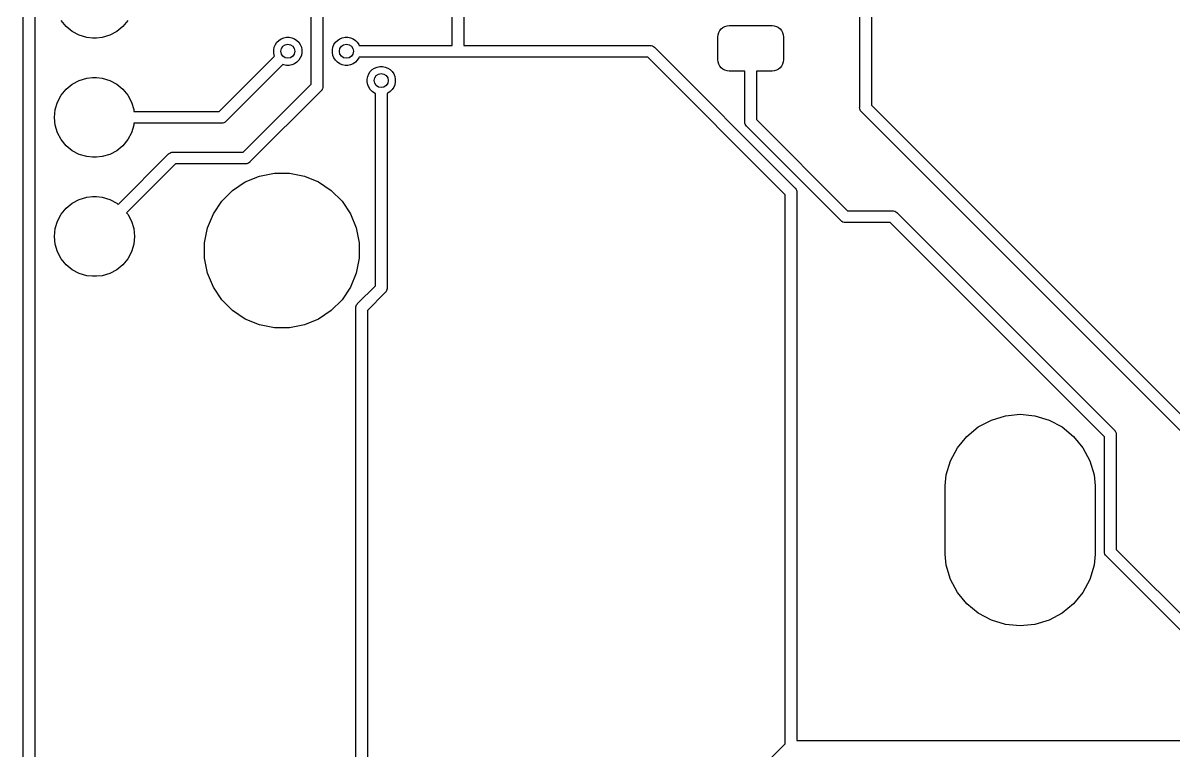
# Model space of a CAD drawing. Extents: x 0.8 to 4.31, y -4.31 to -0.81.
# Drawn here: x 0.796 to 1.762, y -1.975 to -1.364 of the extents above; entities that cross this region are included whole.
import ezdxf

# ---------------------------------------------------------------- set-up
doc = ezdxf.new("R2010")
doc.units = 0
doc.header["$MEASUREMENT"] = 0
doc.layers.add('BLACK', color=7, linetype='CONTINUOUS')

msp = doc.modelspace()

# ---------------------------------------------------------------- linework, layer by layer
at = {"layer": 'BLACK', "linetype": 'CONTINUOUS'}
for p, q in [((1.1568, -1.38287), (1.1568, -1.13543)), ((1.16664, -1.13543), (1.16664, -1.38287)), ((1.03839, -1.41528), (1.03839, -1.16166)), ((1.04823, -1.16346), (1.04823, -1.41708)), ((1.49905, -1.43483), (1.49905, -1.21238)), ((1.50889, -1.21238), (1.50889, -1.43303)), ((0.79626, -3.26361), (0.79626, -1.29867)), ((0.806103, -1.30046), (0.806103, -3.26181)), ((0.832522, -1.36708), (0.82834, -1.36199)), ((0.884259, -1.36199), (0.880077, -1.36708)), ((0.837617, -1.37127), (0.832522, -1.36708)), ((0.843431, -1.37437), (0.837617, -1.37127)), ((0.874981, -1.37127), (0.869168, -1.37437)), ((0.880077, -1.36708), (0.874981, -1.37127)), ((1.38065, -1.37207), (1.38154, -1.37041)), ((1.38154, -1.37041), (1.38273, -1.36895)), ((1.38273, -1.36895), (1.38419, -1.36776)), ((1.38419, -1.36776), (1.38585, -1.36687)), ((1.38585, -1.36687), (1.38765, -1.36633)), ((1.38765, -1.36633), (1.38952, -1.36614)), ((1.38952, -1.36614), (1.42544, -1.36614)), ((1.42544, -1.36614), (1.42732, -1.36633)), ((1.42732, -1.36633), (1.42912, -1.36687)), ((1.42912, -1.36687), (1.43077, -1.36776)), ((1.43077, -1.36776), (1.43223, -1.36895)), ((1.43223, -1.36895), (1.43342, -1.37041)), ((1.43342, -1.37041), (1.43431, -1.37207)), ((0.849739, -1.37629), (0.843431, -1.37437)), ((0.854656, -1.37677), (0.849739, -1.37629)), ((0.857943, -1.37677), (0.854656, -1.37677)), ((0.862859, -1.37629), (0.857943, -1.37677)), ((0.869168, -1.37437), (0.862859, -1.37629)), ((1.00823, -1.3822), (1.00953, -1.38027)), ((1.00953, -1.38027), (1.01117, -1.37862)), ((1.01117, -1.37862), (1.01311, -1.37733)), ((1.01311, -1.37733), (1.01526, -1.37644)), ((1.01526, -1.37644), (1.01754, -1.37598)), ((1.01754, -1.37598), (1.01986, -1.37598)), ((1.01986, -1.37598), (1.02215, -1.37644)), ((1.02215, -1.37644), (1.0243, -1.37733)), ((1.0243, -1.37733), (1.02623, -1.37862)), ((1.02623, -1.37862), (1.02788, -1.38027)), ((1.02788, -1.38027), (1.02917, -1.3822)), ((1.05745, -1.3822), (1.05874, -1.38027)), ((1.05874, -1.38027), (1.06038, -1.37862)), ((1.06038, -1.37862), (1.06232, -1.37733)), ((1.06232, -1.37733), (1.06447, -1.37644)), ((1.06447, -1.37644), (1.06675, -1.37598)), ((1.06675, -1.37598), (1.06908, -1.37598)), ((1.06908, -1.37598), (1.07136, -1.37644)), ((1.07136, -1.37644), (1.07351, -1.37733)), ((1.07351, -1.37733), (1.07544, -1.37862)), ((1.07544, -1.37862), (1.07709, -1.38027)), ((1.07709, -1.38027), (1.07838, -1.3822)), ((1.37992, -1.37574), (1.38011, -1.37387)), ((1.37992, -1.39493), (1.37992, -1.37574)), ((1.38011, -1.37387), (1.38065, -1.37207)), ((1.43431, -1.37207), (1.43485, -1.37387)), ((1.43485, -1.37387), (1.43504, -1.37574)), ((1.43504, -1.37574), (1.43504, -1.39493)), ((1.00689, -1.38663), (1.00734, -1.38435)), ((1.00689, -1.38896), (1.00689, -1.38663)), ((1.00734, -1.39124), (1.00689, -1.38896)), ((1.00734, -1.38435), (1.00823, -1.3822)), ((1.02917, -1.3822), (1.03006, -1.38435)), ((1.03006, -1.38435), (1.03051, -1.38663)), ((1.03051, -1.38896), (1.03006, -1.39124)), ((1.03051, -1.38663), (1.03051, -1.38896)), ((1.0561, -1.38663), (1.05656, -1.38435)), ((1.0561, -1.38896), (1.0561, -1.38663)), ((1.05656, -1.39124), (1.0561, -1.38896)), ((1.05656, -1.38435), (1.05745, -1.3822)), ((1.07838, -1.3822), (1.07866, -1.38287)), ((1.07866, -1.38287), (1.1568, -1.38287)), ((1.16664, -1.38287), (1.32277, -1.38287)), ((1.32277, -1.38287), (1.32301, -1.38285)), ((1.32301, -1.38285), (1.32325, -1.38287)), ((1.32325, -1.38287), (1.32325, -1.38287)), ((1.32325, -1.38287), (1.32398, -1.38295)), ((1.32398, -1.38295), (1.3249, -1.38323)), ((1.3249, -1.38323), (1.32576, -1.38368)), ((1.32576, -1.38368), (1.32651, -1.3843)), ((1.32651, -1.3843), (1.32666, -1.38449)), ((1.32666, -1.38449), (1.44472, -1.50254)), ((0.961151, -1.43839), (1.00762, -1.39191)), ((1.01458, -1.39887), (0.96684, -1.44662)), ((1.00762, -1.39191), (1.00734, -1.39124)), ((1.01526, -1.39915), (1.01458, -1.39887)), ((1.01754, -1.39961), (1.01526, -1.39915)), ((1.01986, -1.39961), (1.01754, -1.39961)), ((1.02215, -1.39915), (1.01986, -1.39961)), ((1.0243, -1.39826), (1.02215, -1.39915)), ((1.02623, -1.39697), (1.0243, -1.39826)), ((1.02788, -1.39532), (1.02623, -1.39697)), ((1.02917, -1.39339), (1.02788, -1.39532)), ((1.03006, -1.39124), (1.02917, -1.39339)), ((1.05745, -1.39339), (1.05656, -1.39124)), ((1.05874, -1.39532), (1.05745, -1.39339)), ((1.06038, -1.39697), (1.05874, -1.39532)), ((1.06232, -1.39826), (1.06038, -1.39697)), ((1.06447, -1.39915), (1.06232, -1.39826)), ((1.06675, -1.39961), (1.06447, -1.39915)), ((1.06908, -1.39961), (1.06675, -1.39961)), ((1.07136, -1.39915), (1.06908, -1.39961)), ((1.07351, -1.39826), (1.07136, -1.39915)), ((1.07544, -1.39697), (1.07351, -1.39826)), ((1.07709, -1.39532), (1.07544, -1.39697)), ((1.07838, -1.39339), (1.07709, -1.39532)), ((1.07866, -1.39272), (1.07838, -1.39339)), ((1.16118, -1.39272), (1.07866, -1.39272)), ((1.09371, -1.40104), (1.09599, -1.40059)), ((1.09599, -1.40059), (1.09832, -1.40059)), ((1.09832, -1.40059), (1.1006, -1.40104)), ((1.16142, -1.39274), (1.16118, -1.39272)), ((1.16166, -1.39272), (1.16142, -1.39274)), ((1.32097, -1.39272), (1.16166, -1.39272)), ((1.43649, -1.50823), (1.32097, -1.39272)), ((1.38011, -1.3968), (1.37992, -1.39493)), ((1.38065, -1.3986), (1.38011, -1.3968)), ((1.38154, -1.40026), (1.38065, -1.3986)), ((1.38273, -1.40172), (1.38154, -1.40026)), ((1.43342, -1.40026), (1.43223, -1.40172)), ((1.43431, -1.3986), (1.43342, -1.40026)), ((1.43485, -1.3968), (1.43431, -1.3986)), ((1.43504, -1.39493), (1.43485, -1.3968)), ((0.849739, -1.41033), (0.854656, -1.40984)), ((0.854656, -1.40984), (0.857943, -1.40984)), ((0.857943, -1.40984), (0.862859, -1.41033)), ((1.08535, -1.41124), (1.0858, -1.40896)), ((1.0858, -1.40896), (1.08669, -1.40681)), ((1.08669, -1.40681), (1.08798, -1.40487)), ((1.08798, -1.40487), (1.08963, -1.40323)), ((1.08963, -1.40323), (1.09156, -1.40193)), ((1.09156, -1.40193), (1.09371, -1.40104)), ((1.1006, -1.40104), (1.10275, -1.40193)), ((1.10275, -1.40193), (1.10469, -1.40323)), ((1.10469, -1.40323), (1.10633, -1.40487)), ((1.10633, -1.40487), (1.10762, -1.40681)), ((1.10762, -1.40681), (1.10851, -1.40896)), ((1.10851, -1.40896), (1.10897, -1.41124)), ((1.38419, -1.40291), (1.38273, -1.40172)), ((1.38585, -1.4038), (1.38419, -1.40291)), ((1.38765, -1.40434), (1.38585, -1.4038)), ((1.38952, -1.40453), (1.38765, -1.40434)), ((1.40256, -1.40453), (1.38952, -1.40453)), ((1.40256, -1.44697), (1.40256, -1.40453)), ((1.42544, -1.40453), (1.4124, -1.40453)), ((1.4124, -1.40453), (1.4124, -1.44517)), ((1.42732, -1.40434), (1.42544, -1.40453)), ((1.42912, -1.4038), (1.42732, -1.40434)), ((1.43077, -1.40291), (1.42912, -1.4038)), ((1.43223, -1.40172), (1.43077, -1.40291)), ((0.82834, -1.42463), (0.832522, -1.41953)), ((0.832522, -1.41953), (0.837617, -1.41535)), ((0.837617, -1.41535), (0.843431, -1.41224)), ((0.843431, -1.41224), (0.849739, -1.41033)), ((0.862859, -1.41033), (0.869168, -1.41224)), ((0.869168, -1.41224), (0.874981, -1.41535)), ((0.874981, -1.41535), (0.880077, -1.41953)), ((0.880077, -1.41953), (0.884259, -1.42463)), ((0.981229, -1.47244), (1.03839, -1.41528)), ((1.04749, -1.41993), (1.04742, -1.42007)), ((1.04788, -1.41922), (1.04749, -1.41993)), ((1.04816, -1.41829), (1.04788, -1.41922)), ((1.04823, -1.41756), (1.04816, -1.41829)), ((1.04823, -1.41708), (1.04825, -1.41732)), ((1.04825, -1.41732), (1.04823, -1.41756)), ((1.04823, -1.41756), (1.04823, -1.41756)), ((1.08535, -1.41356), (1.08535, -1.41124)), ((1.0858, -1.41585), (1.08535, -1.41356)), ((1.08669, -1.418), (1.0858, -1.41585)), ((1.08798, -1.41993), (1.08669, -1.418)), ((1.08963, -1.42158), (1.08798, -1.41993)), ((1.10633, -1.41993), (1.10469, -1.42158)), ((1.10762, -1.418), (1.10633, -1.41993)), ((1.10851, -1.41585), (1.10762, -1.418)), ((1.10897, -1.41356), (1.10851, -1.41585)), ((1.10897, -1.41124), (1.10897, -1.41356)), ((0.825232, -1.43044), (0.82834, -1.42463)), ((0.884259, -1.42463), (0.887366, -1.43044)), ((1.04662, -1.42097), (0.986919, -1.48067)), ((1.0468, -1.42082), (1.04662, -1.42097)), ((1.04696, -1.42063), (1.0468, -1.42082)), ((1.04742, -1.42007), (1.04696, -1.42063)), ((1.04696, -1.42063), (1.04696, -1.42063)), ((1.09156, -1.42287), (1.08963, -1.42158)), ((1.09224, -1.42315), (1.09156, -1.42287)), ((1.09224, -1.58478), (1.09224, -1.42315)), ((1.10275, -1.42287), (1.10208, -1.42315)), ((1.10208, -1.42315), (1.10208, -1.58658)), ((1.10469, -1.42158), (1.10275, -1.42287)), ((0.822673, -1.44331), (0.823319, -1.43675)), ((0.823319, -1.43675), (0.825232, -1.43044)), ((0.887366, -1.43044), (0.88928, -1.43675)), ((0.88928, -1.43675), (0.889441, -1.43839)), ((0.889441, -1.43839), (0.961151, -1.43839)), ((1.49902, -1.43507), (1.49905, -1.43483)), ((1.49912, -1.43604), (1.49902, -1.43507)), ((1.4994, -1.43696), (1.49912, -1.43604)), ((1.49986, -1.43782), (1.4994, -1.43696)), ((1.50032, -1.43838), (1.49986, -1.43782)), ((1.50047, -1.43857), (1.50032, -1.43838)), ((1.50066, -1.43872), (1.50047, -1.43857)), ((1.80905, -1.74712), (1.50066, -1.43872)), ((1.50889, -1.43303), (1.81729, -1.74143)), ((0.823319, -1.44987), (0.822673, -1.44331)), ((0.889441, -1.44823), (0.88928, -1.44987)), ((0.962948, -1.44823), (0.889441, -1.44823)), ((0.963189, -1.44825), (0.962948, -1.44823)), ((0.96343, -1.44823), (0.963189, -1.44825)), ((0.964154, -1.44816), (0.96343, -1.44823)), ((0.96343, -1.44823), (0.96343, -1.44823)), ((0.965081, -1.44788), (0.964154, -1.44816)), ((0.965936, -1.44742), (0.965081, -1.44788)), ((0.966686, -1.4468), (0.965936, -1.44742)), ((0.96684, -1.44662), (0.966686, -1.4468)), ((1.40254, -1.44721), (1.40256, -1.44697)), ((1.40256, -1.44745), (1.40254, -1.44721)), ((1.40263, -1.44817), (1.40256, -1.44745)), ((1.40256, -1.44745), (1.40256, -1.44745)), ((1.40291, -1.4491), (1.40263, -1.44817)), ((1.4124, -1.44517), (1.48893, -1.52169)), ((0.825232, -1.45618), (0.823319, -1.44987)), ((0.82834, -1.46199), (0.825232, -1.45618)), ((0.887366, -1.45618), (0.884259, -1.46199)), ((0.88928, -1.44987), (0.887366, -1.45618)), ((1.40337, -1.44996), (1.40291, -1.4491)), ((1.40398, -1.4507), (1.40337, -1.44996)), ((1.40417, -1.45086), (1.40398, -1.4507)), ((1.48324, -1.52992), (1.40417, -1.45086)), ((0.832522, -1.46708), (0.82834, -1.46199)), ((0.837617, -1.47127), (0.832522, -1.46708)), ((0.880077, -1.46708), (0.874981, -1.47127)), ((0.884259, -1.46199), (0.880077, -1.46708)), ((0.843431, -1.47437), (0.837617, -1.47127)), ((0.849739, -1.47629), (0.843431, -1.47437)), ((0.854656, -1.47677), (0.849739, -1.47629)), ((0.857943, -1.47677), (0.854656, -1.47677)), ((0.862859, -1.47629), (0.857943, -1.47677)), ((0.869168, -1.47437), (0.862859, -1.47629)), ((0.874981, -1.47127), (0.869168, -1.47437)), ((0.876254, -1.51639), (0.918594, -1.47405)), ((0.918594, -1.47405), (0.918747, -1.47387)), ((0.918747, -1.47387), (0.918935, -1.47371)), ((0.918935, -1.47371), (0.919497, -1.47325)), ((0.918935, -1.47371), (0.918935, -1.47371)), ((0.919497, -1.47325), (0.920352, -1.47279)), ((0.920352, -1.47279), (0.921279, -1.47251)), ((0.921279, -1.47251), (0.922003, -1.47244)), ((0.922003, -1.47244), (0.922244, -1.47242)), ((0.922003, -1.47244), (0.922003, -1.47244)), ((0.922244, -1.47242), (0.922485, -1.47244)), ((0.922485, -1.47244), (0.981229, -1.47244)), ((0.924283, -1.48228), (0.883214, -1.52335)), ((0.983027, -1.48228), (0.924283, -1.48228)), ((0.983268, -1.48231), (0.983027, -1.48228)), ((0.983509, -1.48228), (0.983268, -1.48231)), ((0.984232, -1.48221), (0.983509, -1.48228)), ((0.983509, -1.48228), (0.983509, -1.48228)), ((0.98516, -1.48193), (0.984232, -1.48221)), ((0.986015, -1.48147), (0.98516, -1.48193)), ((0.986764, -1.48086), (0.986015, -1.48147)), ((0.986919, -1.48067), (0.986764, -1.48086)), ((0.983009, -1.49755), (0.994831, -1.49265)), ((0.994831, -1.49265), (1.00738, -1.49016)), ((1.00738, -1.49016), (1.02018, -1.49016)), ((1.02018, -1.49016), (1.03273, -1.49265)), ((1.03273, -1.49265), (1.04455, -1.49755)), ((0.963321, -1.51371), (0.97237, -1.50466)), ((0.97237, -1.50466), (0.983009, -1.49755)), ((1.04455, -1.49755), (1.05519, -1.50466)), ((1.05519, -1.50466), (1.06424, -1.51371)), ((1.44472, -1.50254), (1.4449, -1.50269)), ((1.4449, -1.50269), (1.44506, -1.50288)), ((1.44506, -1.50288), (1.44506, -1.50288)), ((1.44506, -1.50288), (1.44529, -1.50316)), ((1.44529, -1.50316), (1.44552, -1.50344)), ((1.44552, -1.50344), (1.44598, -1.5043)), ((1.44598, -1.5043), (1.44626, -1.50523)), ((1.44626, -1.50523), (1.44633, -1.50595)), ((1.44633, -1.50595), (1.44633, -1.50595)), ((1.44633, -1.50595), (1.44635, -1.50619)), ((1.44635, -1.50619), (1.44633, -1.50643)), ((1.44633, -1.50643), (1.44633, -1.96645)), ((0.832522, -1.51953), (0.837617, -1.51535)), ((0.837617, -1.51535), (0.843431, -1.51224)), ((0.843431, -1.51224), (0.849739, -1.51033)), ((0.849739, -1.51033), (0.854656, -1.50984)), ((0.854656, -1.50984), (0.857943, -1.50984)), ((0.857943, -1.50984), (0.862859, -1.51033)), ((0.862859, -1.51033), (0.869168, -1.51224)), ((0.869168, -1.51224), (0.874981, -1.51535)), ((0.874981, -1.51535), (0.876254, -1.51639)), ((0.956212, -1.52435), (0.963321, -1.51371)), ((1.06424, -1.51371), (1.07135, -1.52435)), ((1.43649, -1.96933), (1.43649, -1.50823)), ((0.825232, -1.53044), (0.82834, -1.52463)), ((0.82834, -1.52463), (0.832522, -1.51953)), ((0.883214, -1.52335), (0.884259, -1.52463)), ((0.884259, -1.52463), (0.887366, -1.53044)), ((0.951315, -1.53617), (0.956212, -1.52435)), ((1.07135, -1.52435), (1.07624, -1.53617)), ((1.48893, -1.52169), (1.52637, -1.52169)), ((1.52637, -1.52169), (1.52661, -1.52167)), ((1.52661, -1.52167), (1.52686, -1.52169)), ((1.52686, -1.52169), (1.52686, -1.52169)), ((1.52686, -1.52169), (1.52758, -1.52176)), ((1.52758, -1.52176), (1.52851, -1.52205)), ((1.52851, -1.52205), (1.52936, -1.5225)), ((1.52936, -1.5225), (1.53011, -1.52312)), ((1.53011, -1.52312), (1.53027, -1.52331)), ((1.53027, -1.52331), (1.71296, -1.706)), ((0.823319, -1.53675), (0.825232, -1.53044)), ((0.887366, -1.53044), (0.88928, -1.53675)), ((1.48339, -1.53011), (1.48324, -1.52992)), ((1.48358, -1.53026), (1.48339, -1.53011)), ((1.48358, -1.53027), (1.48358, -1.53026)), ((1.48414, -1.53073), (1.48358, -1.53027)), ((1.48499, -1.53118), (1.48414, -1.53073)), ((1.48592, -1.53146), (1.48499, -1.53118)), ((1.48665, -1.53154), (1.48592, -1.53146)), ((1.48689, -1.53156), (1.48665, -1.53154)), ((1.48665, -1.53154), (1.48665, -1.53154)), ((1.48713, -1.53154), (1.48689, -1.53156)), ((1.52458, -1.53154), (1.48713, -1.53154)), ((1.70472, -1.71168), (1.52458, -1.53154)), ((0.822673, -1.54331), (0.823319, -1.53675)), ((0.823319, -1.54987), (0.822673, -1.54331)), ((0.88928, -1.53675), (0.889926, -1.54331)), ((0.889926, -1.54331), (0.88928, -1.54987)), ((0.948819, -1.54872), (0.951315, -1.53617)), ((1.07624, -1.53617), (1.07874, -1.54872)), ((0.825232, -1.55618), (0.823319, -1.54987)), ((0.88928, -1.54987), (0.887366, -1.55618)), ((0.948819, -1.56152), (0.948819, -1.54872)), ((1.07874, -1.54872), (1.07874, -1.56152)), ((0.82834, -1.56199), (0.825232, -1.55618)), ((0.832522, -1.56708), (0.82834, -1.56199)), ((0.884259, -1.56199), (0.880077, -1.56708)), ((0.887366, -1.55618), (0.884259, -1.56199)), ((0.951315, -1.57407), (0.948819, -1.56152)), ((1.07874, -1.56152), (1.07624, -1.57407)), ((0.837617, -1.57127), (0.832522, -1.56708)), ((0.843431, -1.57437), (0.837617, -1.57127)), ((0.849739, -1.57629), (0.843431, -1.57437)), ((0.869168, -1.57437), (0.862859, -1.57629)), ((0.874981, -1.57127), (0.869168, -1.57437)), ((0.880077, -1.56708), (0.874981, -1.57127)), ((0.956212, -1.58589), (0.951315, -1.57407)), ((1.07624, -1.57407), (1.07135, -1.58589)), ((0.854656, -1.57677), (0.849739, -1.57629)), ((0.857943, -1.57677), (0.854656, -1.57677)), ((0.862859, -1.57629), (0.857943, -1.57677)), ((0.963321, -1.59653), (0.956212, -1.58589)), ((1.07135, -1.58589), (1.06424, -1.59653)), ((1.07733, -1.59968), (1.09224, -1.58478)), ((1.10047, -1.59047), (1.08556, -1.60537)), ((1.10065, -1.59032), (1.10047, -1.59047)), ((1.10081, -1.59013), (1.10065, -1.59032)), ((1.10127, -1.58957), (1.10081, -1.59013)), ((1.10081, -1.59013), (1.10081, -1.59013)), ((1.10173, -1.58871), (1.10127, -1.58957)), ((1.10201, -1.58778), (1.10173, -1.58871)), ((1.10173, -1.58871), (1.10173, -1.58871)), ((1.10208, -1.58706), (1.10201, -1.58778)), ((1.10208, -1.58658), (1.1021, -1.58682)), ((1.1021, -1.58682), (1.10208, -1.58706)), ((1.10208, -1.58706), (1.10208, -1.58706)), ((0.97237, -1.60558), (0.963321, -1.59653)), ((1.06424, -1.59653), (1.05519, -1.60558)), ((1.0757, -1.60334), (1.07579, -1.60237)), ((1.07572, -1.60358), (1.0757, -1.60334)), ((1.07579, -1.60237), (1.07607, -1.60144)), ((1.07607, -1.60144), (1.07653, -1.60059)), ((1.07653, -1.60059), (1.07699, -1.60003)), ((1.07699, -1.60003), (1.07714, -1.59984)), ((1.07699, -1.60003), (1.07699, -1.60003)), ((1.07714, -1.59984), (1.07733, -1.59968)), ((0.983009, -1.61269), (0.97237, -1.60558)), ((0.994831, -1.61758), (0.983009, -1.61269)), ((1.04455, -1.61269), (1.03273, -1.61758)), ((1.05519, -1.60558), (1.04455, -1.61269)), ((1.07572, -3.46366), (1.07572, -1.60358)), ((1.08556, -1.60537), (1.08556, -3.46366)), ((1.00738, -1.62008), (0.994831, -1.61758)), ((1.02018, -1.62008), (1.00738, -1.62008)), ((1.03273, -1.61758), (1.02018, -1.62008)), ((1.59869, -1.70328), (1.60964, -1.69743)), ((1.60964, -1.69743), (1.62151, -1.69382)), ((1.62151, -1.69382), (1.63386, -1.69261)), ((1.63386, -1.69261), (1.64621, -1.69382)), ((1.64621, -1.69382), (1.65808, -1.69743)), ((1.65808, -1.69743), (1.66902, -1.70328)), ((1.5891, -1.71115), (1.59869, -1.70328)), ((1.66902, -1.70328), (1.67862, -1.71115)), ((1.71296, -1.706), (1.71314, -1.70615)), ((1.71314, -1.70615), (1.7133, -1.70634)), ((1.7133, -1.70634), (1.71376, -1.7069)), ((1.71376, -1.7069), (1.71398, -1.70731)), ((1.71398, -1.70731), (1.71421, -1.70775)), ((1.71421, -1.70775), (1.7145, -1.70868)), ((1.7145, -1.70868), (1.71457, -1.7094)), ((1.71457, -1.7094), (1.71457, -1.70941)), ((1.71457, -1.70941), (1.71459, -1.70965)), ((1.71459, -1.70965), (1.71457, -1.70989)), ((1.58123, -1.72074), (1.5891, -1.71115)), ((1.67862, -1.71115), (1.68649, -1.72074)), ((1.70472, -1.80783), (1.70472, -1.71168)), ((1.71457, -1.70989), (1.71457, -1.80603)), ((1.57538, -1.73168), (1.58123, -1.72074)), ((1.68649, -1.72074), (1.69234, -1.73168)), ((1.57178, -1.74356), (1.57538, -1.73168)), ((1.69234, -1.73168), (1.69594, -1.74356)), ((1.57087, -1.75281), (1.57178, -1.74356)), ((1.69594, -1.74356), (1.69685, -1.75281)), ((1.57087, -1.81018), (1.57087, -1.75281)), ((1.69685, -1.75281), (1.69685, -1.81018)), ((1.71457, -1.80603), (1.85726, -1.94873)), ((1.57178, -1.81944), (1.57087, -1.81018)), ((1.69685, -1.81018), (1.69594, -1.81944)), ((1.7047, -1.80807), (1.70472, -1.80783)), ((1.70472, -1.80831), (1.7047, -1.80807)), ((1.7048, -1.80904), (1.70472, -1.80831)), ((1.70472, -1.80831), (1.70472, -1.80831)), ((1.70508, -1.80996), (1.7048, -1.80904)), ((1.70553, -1.81082), (1.70508, -1.80996)), ((1.70615, -1.81157), (1.70553, -1.81082)), ((1.70634, -1.81172), (1.70615, -1.81157)), ((1.85158, -1.95696), (1.70634, -1.81172)), ((1.57538, -1.83131), (1.57178, -1.81944)), ((1.69594, -1.81944), (1.69234, -1.83131)), ((1.58123, -1.84225), (1.57538, -1.83131)), ((1.69234, -1.83131), (1.68649, -1.84225)), ((1.5891, -1.85184), (1.58123, -1.84225)), ((1.68649, -1.84225), (1.67862, -1.85184)), ((1.59869, -1.85972), (1.5891, -1.85184)), ((1.67862, -1.85184), (1.66902, -1.85972)), ((1.60964, -1.86557), (1.59869, -1.85972)), ((1.66902, -1.85972), (1.65808, -1.86557)), ((1.62151, -1.86917), (1.60964, -1.86557)), ((1.63386, -1.87038), (1.62151, -1.86917)), ((1.64621, -1.86917), (1.63386, -1.87038)), ((1.65808, -1.86557), (1.64621, -1.86917)), ((1.10194, -2.30388), (1.43649, -1.96933)), ((1.44633, -1.96645), (1.90634, -1.96645))]:
    msp.add_line(p, q, dxfattribs=at)
at = {"layer": 'BLACK'}
for centre in [(1.0187, -1.3878), (1.06791, -1.3878), (1.09716, -1.4124)]:
    msp.add_circle(centre, 0.005906, dxfattribs=at)

doc.saveas('drawing.dxf')
